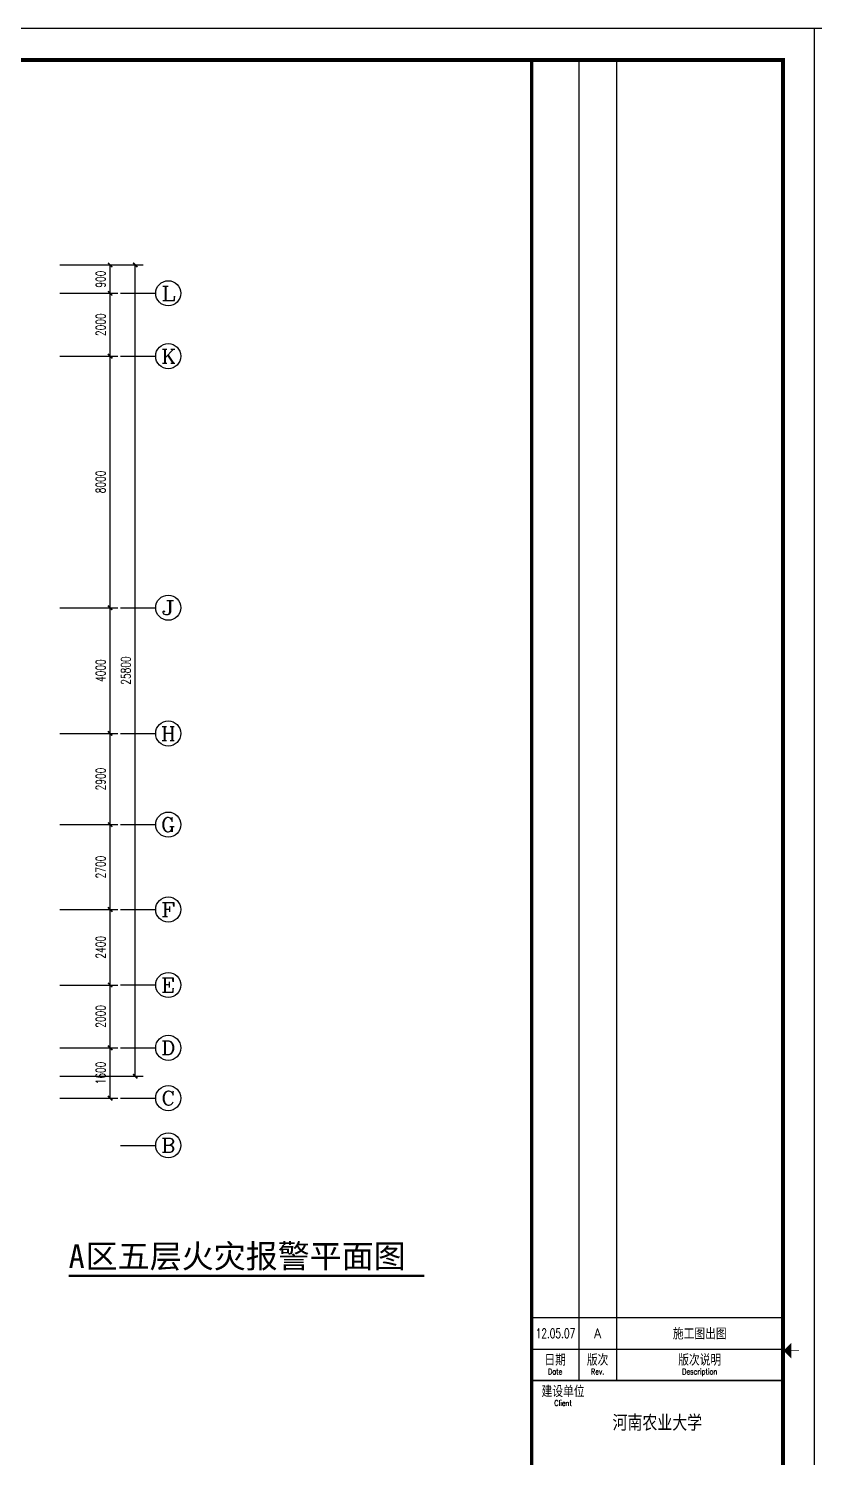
# Model space of a CAD drawing. Extents: x 190999 to 918899, y -200814 to 215286.
# Drawn here: x 284890 to 309899, y -57759 to -12314 of the extents above; entities that cross this region are included whole.
import ezdxf
from ezdxf.enums import TextEntityAlignment as Align

# ---------------------------------------------------------------- set-up
doc = ezdxf.new("R2010")
doc.units = 0
doc.header["$LTSCALE"] = 1000
doc.header["$MEASUREMENT"] = 0
doc.layers.get('Defpoints').update_dxf_attribs({"color": 1})
for name, color, linetype in [('AXIS', 3, 'Continuous'), ('AXIS_TEXT', 7, 'Continuous'), ('DIM_SYMB', 3, 'Continuous'), ('PUB_TEXT', 7, 'Continuous'), ('图框', 189, 'Continuous')]:
    doc.layers.add(name, color=color, linetype=linetype)
doc.styles.add('_TCH_AXIS', font='COMPLEX', dxfattribs={"bigfont": 'GBCBIG'})
doc.styles.add('COMPLEX', font='COMPLEX')
doc.styles.add('DIM_FONT', font='SIMPLEX', dxfattribs={"width": 0.7, "bigfont": 'GBCBIG'})
doc.styles.add('HT', font='simhei.ttf')
doc.styles.add('TKZ1_tjhts.shx', font='tjromant.shx', dxfattribs={"bigfont": 'tjhts.shx'})
doc.styles.add('TKZ2_tjkts.shx', font='tjromant.shx', dxfattribs={"bigfont": 'tjkts.shx'})
doc.dimstyles.new('DIMN', dxfattribs={"dimtxt": 300, "dimasz": 100, "dimexe": 250, "dimexo": 300, "dimgap": 150, "dimtad": 1, "dimdec": 0, "dimzin": 0, "dimdsep": 46, "dimtxsty": 'DIM_FONT', "dimblk": 'ARCHTICK', "dimcen": 0.09, "dimclrt": 7, "dimazin": 2, "dimtfac": 1, "dimtdec": 0, "dimtix": 1, "dimtmove": 2, "dimatfit": 3, "dimfxl": 0, "dimtolj": 1, "dimtzin": 0, "dimarcsym": 0})

# ---------------------------------------------------------------- blocks, each defined once
blk = doc.blocks.new('TJAD_TK_A0')
at = {"layer": '图框'}
for p, q in [((2162, 399.3), (973, 399.3)), ((973, -441.7), (973, 399.3)), ((2162, -441.7), (2162, 399.3)), ((2087, 389.3), (2087, -30.7)), ((2099, 389.3), (2099, -30.7)), ((2072, -10.7), (2152, -10.7)), ((2072, -20.7), (2152, -20.7)), ((2072, -30.7), (2152, -30.7))]:
    blk.add_line(p, q, dxfattribs=at)
at = {"layer": '图框', "const_width": 1.2}
blk.add_lwpolyline([(2152, -431.7), (2152, 389.3), (998, 389.3), (998, -431.7)], close=True, dxfattribs=at)
at = {"layer": '图框'}
for points, const_width in [([(2072, 389.3), (2072, -431.7)], 1), ([(2154.61, -21.2), (2157.11, -21.2)], 0.3), ([(2072, -30.7), (2152, -30.7)], 0.6)]:
    blk.add_lwpolyline(points, dxfattribs=dict(at, const_width=const_width))
blk.add_solid([(2154.61, -23.7), (2154.61, -18.7), (2152.11, -21.2)], dxfattribs=at)
at = {"layer": '图框', "color": 3, "style": 'TKZ1_tjhts.shx', "width": 0.7}
blk.add_text('12.05.07', height=3, dxfattribs=at).set_placement((2079.58, -15.7), align=Align.MIDDLE_CENTER)
at = {"layer": '图框', "color": 3, "style": 'TKZ1_tjhts.shx'}
for s, height, p in [('A', 3, (2093, -15.7)), ('施工图出图', 3.6, (2125.5, -15.83)), ('河南农业大学', 5, (2112, -44.2))]:
    blk.add_text(s, height=height, dxfattribs=at).set_placement(p, align=Align.MIDDLE_CENTER)
at = {"layer": '图框', "style": 'TKZ2_tjkts.shx'}
for s, p in [('日期', (2079.5, -24.16)), ('版次', (2093, -24.16)), ('版次说明', (2125.5, -24.16)), ('建设单位', (2082, -34.16))]:
    blk.add_text(s, height=3.6, dxfattribs=at).set_placement(p, align=Align.MIDDLE_CENTER)
at = {"layer": '图框', "style": 'TKZ2_tjkts.shx', "width": 0.8}
for s, p in [('Date', (2079.5, -27.86)), ('Rev.', (2093, -27.86)), ('Description', (2125.5, -27.86)), ('Client', (2082, -37.86))]:
    blk.add_text(s, height=1.8, dxfattribs=at).set_placement(p, align=Align.MIDDLE_CENTER)
blk = doc.blocks.new('_ArchTick')
at = {"const_width": 0.5}
blk.add_lwpolyline([(-0.7, -0.7), (0.7, 0.7)], dxfattribs=at)
blk = doc.blocks.new('*D1366')
at = {"layer": 'AXIS', "color": 0, "lineweight": -2}
for p, q in [((285890, -19833), (287735, -19833)), ((287485, -20733), (287485, -19833)), ((285890, -20733), (287735, -20733))]:
    blk.add_line(p, q, dxfattribs=at)
at = {"layer": 'Defpoints', "color": 0}
for p in [(285590, -19833), (287485, -19833), (285590, -20733)]:
    blk.add_point(p, dxfattribs=at)
at = {"layer": 'AXIS', "color": 0, "lineweight": -2, "xscale": 100, "yscale": 100, "zscale": 100}
for p, rotation in [((287485, -19833), 90), ((287485, -20733), 270)]:
    blk.add_blockref('_ArchTick', p, dxfattribs=dict(at, rotation=rotation))
at = {"layer": 'AXIS', "color": 7, "insert": (287185, -20283), "char_height": 300, "attachment_point": 5, "rotation": 90, "style": 'DIM_FONT'}
blk.add_mtext('\\A1;900', dxfattribs=at)
blk = doc.blocks.new('*D1367')
at = {"layer": 'AXIS', "color": 0, "lineweight": -2}
for p, q in [((285890, -20733), (287735, -20733)), ((287485, -22733), (287485, -20733)), ((285890, -22733), (287735, -22733))]:
    blk.add_line(p, q, dxfattribs=at)
at = {"layer": 'Defpoints', "color": 0}
for p in [(285590, -20733), (287485, -20733), (285590, -22733)]:
    blk.add_point(p, dxfattribs=at)
at = {"layer": 'AXIS', "color": 0, "lineweight": -2, "xscale": 100, "yscale": 100, "zscale": 100}
for p, rotation in [((287485, -20733), 90), ((287485, -22733), 270)]:
    blk.add_blockref('_ArchTick', p, dxfattribs=dict(at, rotation=rotation))
at = {"layer": 'AXIS', "color": 7, "insert": (287185, -21733), "char_height": 300, "attachment_point": 5, "rotation": 90, "style": 'DIM_FONT'}
blk.add_mtext('\\A1;2000', dxfattribs=at)
blk = doc.blocks.new('*D1368')
at = {"layer": 'AXIS', "color": 0, "lineweight": -2}
for p, q in [((285890, -22733), (287735, -22733)), ((287485, -30733), (287485, -22733)), ((285890, -30733), (287735, -30733))]:
    blk.add_line(p, q, dxfattribs=at)
at = {"layer": 'Defpoints', "color": 0}
for p in [(285590, -22733), (287485, -22733), (285590, -30733)]:
    blk.add_point(p, dxfattribs=at)
at = {"layer": 'AXIS', "color": 0, "lineweight": -2, "xscale": 100, "yscale": 100, "zscale": 100}
for p, rotation in [((287485, -22733), 90), ((287485, -30733), 270)]:
    blk.add_blockref('_ArchTick', p, dxfattribs=dict(at, rotation=rotation))
at = {"layer": 'AXIS', "color": 7, "insert": (287185, -26733), "char_height": 300, "attachment_point": 5, "rotation": 90, "style": 'DIM_FONT'}
blk.add_mtext('\\A1;8000', dxfattribs=at)
blk = doc.blocks.new('*D1369')
at = {"layer": 'AXIS', "color": 0, "lineweight": -2}
for p, q in [((285890, -30733), (287735, -30733)), ((287485, -34733), (287485, -30733)), ((285890, -34733), (287735, -34733))]:
    blk.add_line(p, q, dxfattribs=at)
at = {"layer": 'Defpoints', "color": 0}
for p in [(285590, -30733), (287485, -30733), (285590, -34733)]:
    blk.add_point(p, dxfattribs=at)
at = {"layer": 'AXIS', "color": 0, "lineweight": -2, "xscale": 100, "yscale": 100, "zscale": 100}
for p, rotation in [((287485, -30733), 90), ((287485, -34733), 270)]:
    blk.add_blockref('_ArchTick', p, dxfattribs=dict(at, rotation=rotation))
at = {"layer": 'AXIS', "color": 7, "insert": (287185, -32733), "char_height": 300, "attachment_point": 5, "rotation": 90, "style": 'DIM_FONT'}
blk.add_mtext('\\A1;4000', dxfattribs=at)
blk = doc.blocks.new('*D1370')
at = {"layer": 'AXIS', "color": 0, "lineweight": -2}
for p, q in [((285890, -34733), (287735, -34733)), ((287485, -37633), (287485, -34733)), ((285890, -37633), (287735, -37633))]:
    blk.add_line(p, q, dxfattribs=at)
at = {"layer": 'Defpoints', "color": 0}
for p in [(285590, -34733), (287485, -34733), (285590, -37633)]:
    blk.add_point(p, dxfattribs=at)
at = {"layer": 'AXIS', "color": 0, "lineweight": -2, "xscale": 100, "yscale": 100, "zscale": 100}
for p, rotation in [((287485, -34733), 90), ((287485, -37633), 270)]:
    blk.add_blockref('_ArchTick', p, dxfattribs=dict(at, rotation=rotation))
at = {"layer": 'AXIS', "color": 7, "insert": (287185, -36183), "char_height": 300, "attachment_point": 5, "rotation": 90, "style": 'DIM_FONT'}
blk.add_mtext('\\A1;2900', dxfattribs=at)
blk = doc.blocks.new('*D1371')
at = {"layer": 'AXIS', "color": 0, "lineweight": -2}
for p, q in [((285890, -37633), (287735, -37633)), ((287485, -40333), (287485, -37633)), ((285890, -40333), (287735, -40333))]:
    blk.add_line(p, q, dxfattribs=at)
at = {"layer": 'Defpoints', "color": 0}
for p in [(285590, -37633), (287485, -37633), (285590, -40333)]:
    blk.add_point(p, dxfattribs=at)
at = {"layer": 'AXIS', "color": 0, "lineweight": -2, "xscale": 100, "yscale": 100, "zscale": 100}
for p, rotation in [((287485, -37633), 90), ((287485, -40333), 270)]:
    blk.add_blockref('_ArchTick', p, dxfattribs=dict(at, rotation=rotation))
at = {"layer": 'AXIS', "color": 7, "insert": (287185, -38983), "char_height": 300, "attachment_point": 5, "rotation": 90, "style": 'DIM_FONT'}
blk.add_mtext('\\A1;2700', dxfattribs=at)
blk = doc.blocks.new('*D1372')
at = {"layer": 'AXIS', "color": 0, "lineweight": -2}
for p, q in [((285890, -40333), (287735, -40333)), ((287485, -42733), (287485, -40333)), ((285890, -42733), (287735, -42733))]:
    blk.add_line(p, q, dxfattribs=at)
at = {"layer": 'Defpoints', "color": 0}
for p in [(285590, -40333), (287485, -40333), (285590, -42733)]:
    blk.add_point(p, dxfattribs=at)
at = {"layer": 'AXIS', "color": 0, "lineweight": -2, "xscale": 100, "yscale": 100, "zscale": 100}
for p, rotation in [((287485, -40333), 90), ((287485, -42733), 270)]:
    blk.add_blockref('_ArchTick', p, dxfattribs=dict(at, rotation=rotation))
at = {"layer": 'AXIS', "color": 7, "insert": (287185, -41533), "char_height": 300, "attachment_point": 5, "rotation": 90, "style": 'DIM_FONT'}
blk.add_mtext('\\A1;2400', dxfattribs=at)
blk = doc.blocks.new('*D1373')
at = {"layer": 'AXIS', "color": 0, "lineweight": -2}
for p, q in [((285890, -42733), (287735, -42733)), ((287485, -44733), (287485, -42733)), ((285890, -44733), (287735, -44733))]:
    blk.add_line(p, q, dxfattribs=at)
at = {"layer": 'Defpoints', "color": 0}
for p in [(285590, -42733), (287485, -42733), (285590, -44733)]:
    blk.add_point(p, dxfattribs=at)
at = {"layer": 'AXIS', "color": 0, "lineweight": -2, "xscale": 100, "yscale": 100, "zscale": 100}
for p, rotation in [((287485, -42733), 90), ((287485, -44733), 270)]:
    blk.add_blockref('_ArchTick', p, dxfattribs=dict(at, rotation=rotation))
at = {"layer": 'AXIS', "color": 7, "insert": (287185, -43733), "char_height": 300, "attachment_point": 5, "rotation": 90, "style": 'DIM_FONT'}
blk.add_mtext('\\A1;2000', dxfattribs=at)
blk = doc.blocks.new('*D1374')
at = {"layer": 'AXIS', "color": 0, "lineweight": -2}
for p, q in [((285890, -44733), (287735, -44733)), ((287485, -46333), (287485, -44733)), ((285890, -46333), (287735, -46333))]:
    blk.add_line(p, q, dxfattribs=at)
at = {"layer": 'Defpoints', "color": 0}
for p in [(285590, -44733), (287485, -44733), (285590, -46333)]:
    blk.add_point(p, dxfattribs=at)
at = {"layer": 'AXIS', "color": 0, "lineweight": -2, "xscale": 100, "yscale": 100, "zscale": 100}
for p, rotation in [((287485, -44733), 90), ((287485, -46333), 270)]:
    blk.add_blockref('_ArchTick', p, dxfattribs=dict(at, rotation=rotation))
at = {"layer": 'AXIS', "color": 7, "insert": (287185, -45533), "char_height": 300, "attachment_point": 5, "rotation": 90, "style": 'DIM_FONT'}
blk.add_mtext('\\A1;1600', dxfattribs=at)
blk = doc.blocks.new('*D1375')
at = {"layer": 'AXIS', "color": 0, "lineweight": -2}
for p, q in [((285890, -19833), (288535, -19833)), ((288285, -45633), (288285, -19833)), ((285890, -45633), (288535, -45633))]:
    blk.add_line(p, q, dxfattribs=at)
at = {"layer": 'Defpoints', "color": 0}
for p in [(285590, -19833), (288285, -19833), (285590, -45633)]:
    blk.add_point(p, dxfattribs=at)
at = {"layer": 'AXIS', "color": 0, "lineweight": -2, "xscale": 100, "yscale": 100, "zscale": 100}
for p, rotation in [((288285, -19833), 90), ((288285, -45633), 270)]:
    blk.add_blockref('_ArchTick', p, dxfattribs=dict(at, rotation=rotation))
at = {"layer": 'AXIS', "color": 7, "insert": (287985, -32733), "char_height": 300, "attachment_point": 5, "rotation": 90, "style": 'DIM_FONT'}
blk.add_mtext('\\A1;25800', dxfattribs=at)
blk = doc.blocks.new('_AXISO')
blk.add_circle((0, 0), 0.5)
at = {"layer": 'AXIS_TEXT', "style": 'COMPLEX', "width": 1.041667}
blk.add_attdef('A', text='', height=0.56, dxfattribs=at).set_placement((-0.25, -0.28), (0.25, -0.28), align=Align.FIT)

msp = doc.modelspace()

# ---------------------------------------------------------------- linework, layer by layer
at = {"layer": 'AXIS'}
for p, q in [((287811.6, -20732.6), (288934.6, -20732.6)), ((287811.6, -22732.6), (288934.6, -22732.6)), ((287811.6, -30732.6), (288934.6, -30732.6)), ((287811.6, -34732.6), (288934.6, -34732.6)), ((287811.6, -37632.6), (288934.6, -37632.6)), ((287811.6, -40332.6), (288934.6, -40332.6)), ((287811.6, -42732.6), (288934.6, -42732.6)), ((287811.6, -44732.6), (288934.6, -44732.6)), ((287811.6, -46332.6), (288934.6, -46332.6)), ((287811.6, -47832.6), (288934.6, -47832.6))]:
    msp.add_line(p, q, dxfattribs=at)
at = {"layer": 'DIM_SYMB', "const_width": 70}
msp.add_lwpolyline([(286166.5, -51980.6), (297488.2, -51980.6)], dxfattribs=at)

# ---------------------------------------------------------------- block references
at = {"layer": 'AXIS'}
ref = msp.add_blockref('_AXISO', (289334.6, -20732.6), dxfattribs=dict(at, xscale=800, yscale=800, zscale=800))
ref.add_attrib('A', 'L', dxfattribs={"layer": 'AXIS_TEXT', "height": 452.5, "style": '_TCH_AXIS', "width": 1.4}).set_placement((289108.3, -20958.9), (289560.9, -20958.9), align=Align.FIT)
ref = msp.add_blockref('_AXISO', (289334.6, -22732.6), dxfattribs=dict(at, xscale=800, yscale=800, zscale=800))
ref.add_attrib('A', 'K', dxfattribs={"layer": 'AXIS_TEXT', "height": 452.5, "style": '_TCH_AXIS', "width": 1.105263}).set_placement((289108.3, -22958.9), (289560.9, -22958.9), align=Align.FIT)
ref = msp.add_blockref('_AXISO', (289334.6, -30732.6), dxfattribs=dict(at, xscale=800, yscale=800, zscale=800))
ref.add_attrib('A', 'J', dxfattribs={"layer": 'AXIS_TEXT', "height": 452.5, "style": '_TCH_AXIS', "width": 1.909091}).set_placement((289108.3, -30958.9), (289560.9, -30958.9), align=Align.FIT)
ref = msp.add_blockref('_AXISO', (289334.6, -34732.6), dxfattribs=dict(at, xscale=800, yscale=800, zscale=800))
ref.add_attrib('A', 'H', dxfattribs={"layer": 'AXIS_TEXT', "height": 452.5, "style": '_TCH_AXIS', "width": 1.05}).set_placement((289108.3, -34958.9), (289560.9, -34958.9), align=Align.FIT)
ref = msp.add_blockref('_AXISO', (289334.6, -37632.6), dxfattribs=dict(at, xscale=800, yscale=800, zscale=800))
ref.add_attrib('A', 'G', dxfattribs={"layer": 'AXIS_TEXT', "height": 452.5, "style": '_TCH_AXIS', "width": 1.166667}).set_placement((289108.3, -37858.9), (289560.9, -37858.9), align=Align.FIT)
ref = msp.add_blockref('_AXISO', (289334.6, -40332.6), dxfattribs=dict(at, xscale=800, yscale=800, zscale=800))
ref.add_attrib('A', 'F', dxfattribs={"layer": 'AXIS_TEXT', "height": 452.5, "style": '_TCH_AXIS', "width": 1.3125}).set_placement((289108.3, -40558.9), (289560.9, -40558.9), align=Align.FIT)
ref = msp.add_blockref('_AXISO', (289334.6, -42732.6), dxfattribs=dict(at, xscale=800, yscale=800, zscale=800))
ref.add_attrib('A', 'E', dxfattribs={"layer": 'AXIS_TEXT', "height": 452.5, "style": '_TCH_AXIS', "width": 1.3125}).set_placement((289108.3, -42958.9), (289560.9, -42958.9), align=Align.FIT)
ref = msp.add_blockref('_AXISO', (289334.6, -44732.6), dxfattribs=dict(at, xscale=800, yscale=800, zscale=800))
ref.add_attrib('A', 'D', dxfattribs={"layer": 'AXIS_TEXT', "height": 452.5, "style": '_TCH_AXIS', "width": 1.235294}).set_placement((289108.3, -44958.9), (289560.9, -44958.9), align=Align.FIT)
ref = msp.add_blockref('_AXISO', (289334.6, -46332.6), dxfattribs=dict(at, xscale=800, yscale=800, zscale=800))
ref.add_attrib('A', 'C', dxfattribs={"layer": 'AXIS_TEXT', "height": 452.5, "style": '_TCH_AXIS', "width": 1.4}).set_placement((289108.3, -46558.9), (289560.9, -46558.9), align=Align.FIT)
ref = msp.add_blockref('_AXISO', (289334.6, -47832.6), dxfattribs=dict(at, xscale=800, yscale=800, zscale=800))
ref.add_attrib('A', 'B', dxfattribs={"layer": 'AXIS_TEXT', "height": 452.5, "style": '_TCH_AXIS', "width": 1.235294}).set_placement((289108.3, -48058.9), (289560.9, -48058.9), align=Align.FIT)
at = {"layer": '图框', "xscale": 100, "yscale": 100, "zscale": 100}
for p in [(93698.6, -52243.2), (212598.6, -52243.2)]:
    msp.add_blockref('TJAD_TK_A0', p, dxfattribs=at)

# ---------------------------------------------------------------- texts
at = {"layer": 'PUB_TEXT', "style": 'HT'}
for s, height, p in [('区五层火灾报警平面图', 746.84, (286706.6, -51730.9)), ('A', 746.8, (286166.5, -51730.9))]:
    msp.add_text(s, height=height, dxfattribs=at).set_placement(p)

# ---------------------------------------------------------------- dimensions: what is measured, and where the dimension line sits
at = {"layer": 'AXIS'}
for p1, p2, distance, picture, middle in [((285590.1, -20732.6), (285590.1, -19832.6), -1894.4, '*D1366', (287184.6, -20282.6)), ((285590.1, -45632.6), (285590.1, -19832.6), -2694.4, '*D1375', (287984.6, -32732.6)), ((285590.1, -22732.6), (285590.1, -20732.6), -1894.4, '*D1367', (287184.6, -21732.6)), ((285590.1, -30732.6), (285590.1, -22732.6), -1894.4, '*D1368', (287184.6, -26732.6)), ((285590.1, -34732.6), (285590.1, -30732.6), -1894.4, '*D1369', (287184.6, -32732.6)), ((285590.1, -37632.6), (285590.1, -34732.6), -1894.4, '*D1370', (287184.6, -36182.6)), ((285590.1, -40332.6), (285590.1, -37632.6), -1894.4, '*D1371', (287184.6, -38982.6)), ((285590.1, -42732.6), (285590.1, -40332.6), -1894.4, '*D1372', (287184.6, -41532.6)), ((285590.1, -44732.6), (285590.1, -42732.6), -1894.4, '*D1373', (287184.6, -43732.6)), ((285590.1, -46332.6), (285590.1, -44732.6), -1894.4, '*D1374', (287184.6, -45532.6))]:
    dim = msp.add_aligned_dim(p1=p1, p2=p2, distance=distance, dimstyle='DIMN', dxfattribs=at)
    dim.commit()
    dim.dimension.update_dxf_attribs({"geometry": picture, "text_midpoint": middle})

doc.saveas('drawing.dxf')
